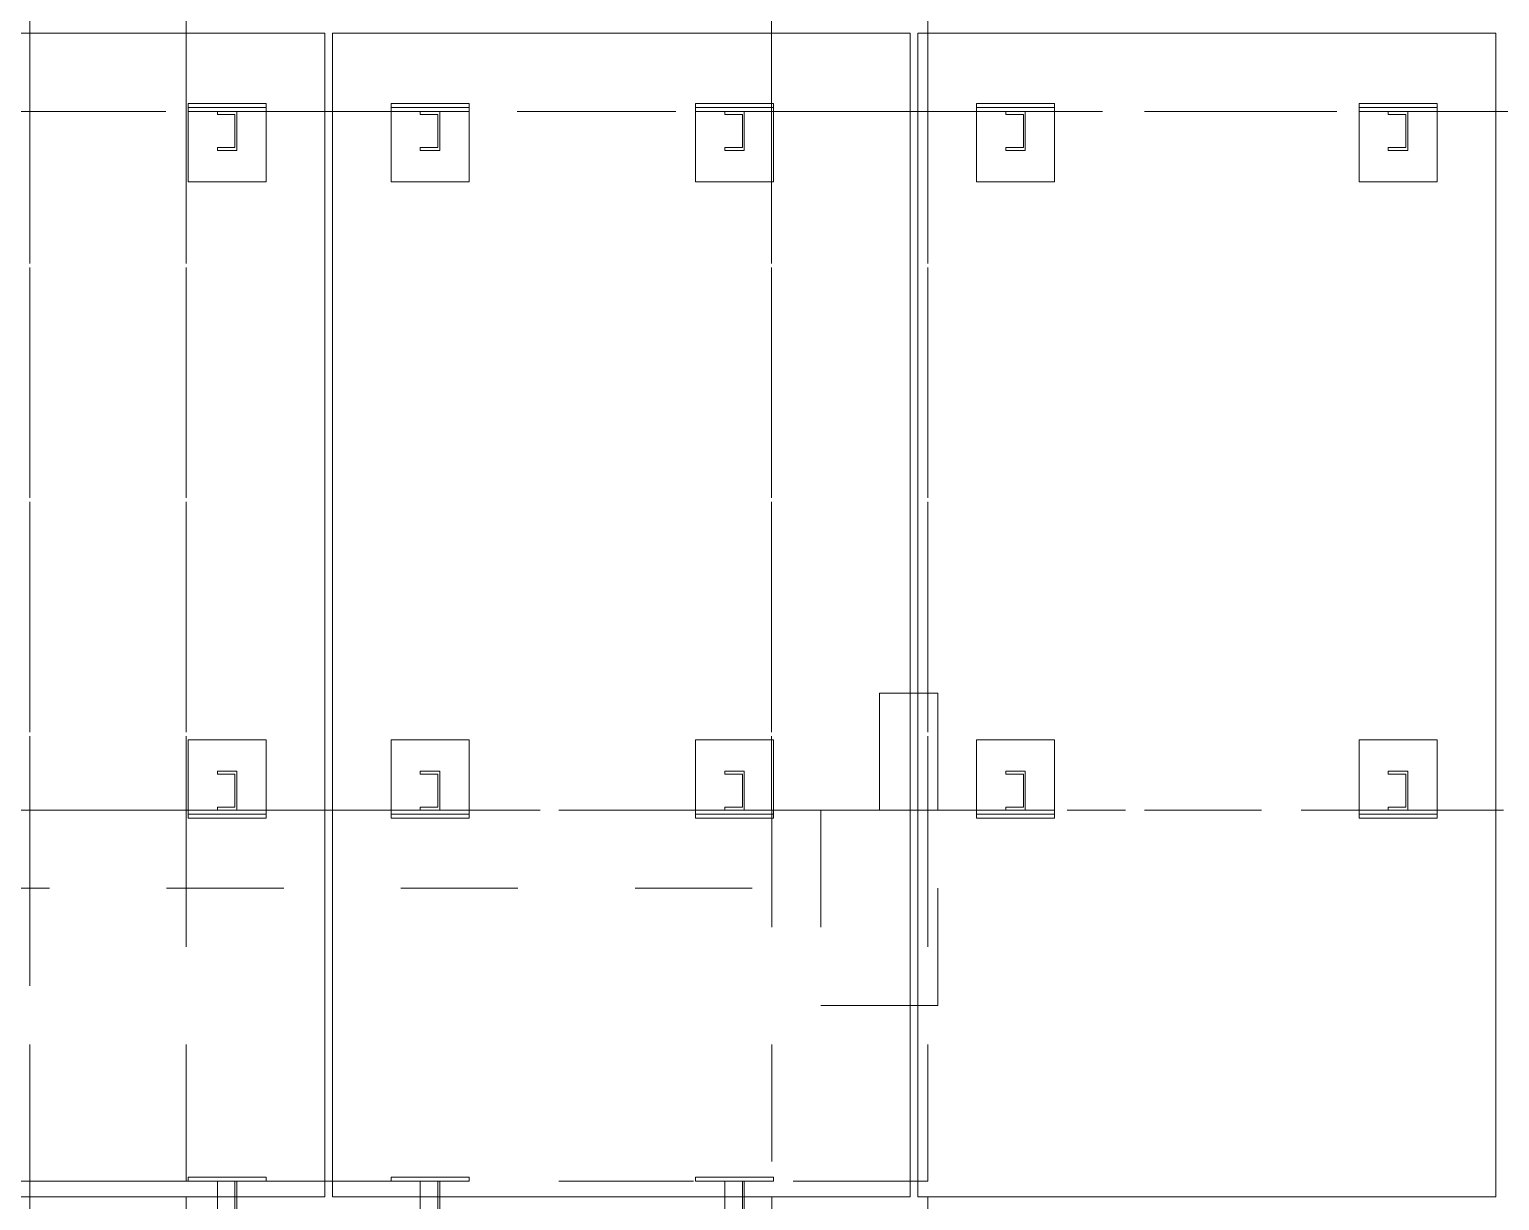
# Model space of a CAD drawing. Header units: millimetres. Extents: x 663313 to 1226001, y 1431724 to 1620898.
# Drawn here: x 663743.152 to 663746.919, y 1524734.878 to 1524737.878 of the extents above; entities that cross this region are included whole.
import ezdxf

# ---------------------------------------------------------------- set-up
doc = ezdxf.new("R2010")
doc.units = ezdxf.units.MM
for name, pattern in [('XKITLINE00', [0]), ('XKITLINE01', [4, 1, -1, 1, -1]), ('XKITLINE02', [4, 2, -2])]:
    doc.linetypes.add(name, pattern=pattern)
doc.layers.add('000 - 0_HIDE_OBJ_FRAMING_DEF_SUB', color=7, linetype='Continuous', plot=False)
doc.layers.add('Part', color=7, linetype='Continuous', lineweight=0)
doc.layers.add('S-GRID', color=7, linetype='Continuous', lineweight=9)

# ---------------------------------------------------------------- blocks, each defined once
blk = doc.blocks.new('*A2527981')
at = {"layer": 'S-GRID', "color": 7, "linetype": 'XKITLINE01', "lineweight": 0}
blk.add_line((170.447252, 18.482036), (412.473057, 18.482036), dxfattribs=at)
blk = doc.blocks.new('*A2528982')
at = {"layer": 'Part', "color": 7, "linetype": 'XKITLINE02', "lineweight": 0}
for p, q in [((397.052182, 30.415369), (267.900591, 30.415369)), ((327.767257, 30.415369), (317.900591, 30.415369)), ((337.767257, 30.415369), (327.900591, 30.415369)), ((347.767257, 30.415369), (337.900591, 30.415369))]:
    blk.add_line(p, q, dxfattribs=at)
at = {"layer": 'Part', "color": 7, "linetype": 'XKITLINE00', "lineweight": 0}
for p, q in [((327.900591, 30.415369), (327.767257, 30.415369)), ((337.900591, 30.415369), (337.767257, 30.415369)), ((347.900591, 30.415369), (347.767257, 30.415369))]:
    blk.add_line(p, q, dxfattribs=at)
blk = doc.blocks.new('*A2529983')
at = {"layer": 'Part', "color": 7, "linetype": 'XKITLINE02', "lineweight": 0}
for p, q in [((217.06746, 18.482036), (336.243297, 18.482036)), ((336.243297, 18.482036), (336.243297, 17.148703)), ((217.06746, 17.148703), (336.243297, 17.148703)), ((336.243297, 17.148703), (336.243245, 17.148703))]:
    blk.add_line(p, q, dxfattribs=at)
blk = doc.blocks.new('*A27391193')
at = {"layer": '000 - 0_HIDE_OBJ_FRAMING_DEF_SUB', "color": 7, "linetype": 'XKITLINE00', "lineweight": 0}
for p, q in [((347.767257, 31.748703), (337.90058, 31.748703)), ((337.900591, 11.882036), (337.900591, 31.748703)), ((347.767257, 31.748703), (347.767257, 11.882036)), ((347.767257, 11.882036), (337.90058, 11.882036))]:
    blk.add_line(p, q, dxfattribs=at)
at = {"layer": '000 - 0_HIDE_OBJ_FRAMING_DEF_SUB', "color": 7, "linetype": 'XKITLINE02', "lineweight": 0}
for p, q in [((337.90058, 11.882036), (337.90058, 31.748703)), ((347.767247, 11.882036), (347.767247, 31.748703))]:
    blk.add_line(p, q, dxfattribs=at)
blk = doc.blocks.new('*A27401194')
at = {"layer": '000 - 0_HIDE_OBJ_FRAMING_DEF_SUB', "color": 7, "linetype": 'XKITLINE00', "lineweight": 0}
for p, q in [((337.767257, 31.748703), (327.90058, 31.748703)), ((327.900591, 11.882036), (327.900591, 31.748703)), ((337.767257, 31.748703), (337.767257, 11.882036)), ((337.767257, 11.882036), (327.90058, 11.882036))]:
    blk.add_line(p, q, dxfattribs=at)
at = {"layer": '000 - 0_HIDE_OBJ_FRAMING_DEF_SUB', "color": 7, "linetype": 'XKITLINE02', "lineweight": 0}
for p, q in [((327.90058, 11.882036), (327.90058, 31.748703)), ((337.767247, 11.882036), (337.767247, 31.748703))]:
    blk.add_line(p, q, dxfattribs=at)
blk = doc.blocks.new('*A27411195')
at = {"layer": '000 - 0_HIDE_OBJ_FRAMING_DEF_SUB', "color": 7, "linetype": 'XKITLINE00', "lineweight": 0}
for p, q in [((327.767257, 31.748703), (317.90058, 31.748703)), ((327.767257, 31.748703), (327.767257, 11.882036)), ((327.767257, 11.882036), (317.90058, 11.882036))]:
    blk.add_line(p, q, dxfattribs=at)
at = {"layer": '000 - 0_HIDE_OBJ_FRAMING_DEF_SUB', "color": 7, "linetype": 'XKITLINE02', "lineweight": 0}
blk.add_line((327.767247, 11.882036), (327.767247, 31.748703), dxfattribs=at)
blk = doc.blocks.new('*A27441198')
at = {"layer": 'Part', "color": 7, "linetype": 'XKITLINE02', "lineweight": 0}
for p, q in [((338.068289, 18.482036), (338.068263, 18.482036)), ((338.068263, 18.482036), (338.068263, 10.148703)), ((347.767257, 18.482036), (338.068263, 18.482036)), ((338.068289, 18.482036), (338.068289, 11.882036))]:
    blk.add_line(p, q, dxfattribs=at)
at = {"layer": 'Part', "color": 7, "linetype": 'XKITLINE00', "lineweight": 0}
for p, q in [((347.900591, 18.482036), (347.767257, 18.482036)), ((338.068289, 11.882036), (338.068289, 11.748703))]:
    blk.add_line(p, q, dxfattribs=at)
blk = doc.blocks.new('*A27501204')
at = {"layer": 'Part', "color": 7, "linetype": 'XKITLINE02', "lineweight": 0}
for p, q in [((325.433914, 18.348703), (325.433914, 19.682036)), ((326.767248, 19.682036), (325.433914, 19.682036)), ((325.433914, 19.682036), (325.433914, 18.348703)), ((326.767247, 19.682036), (326.767247, 18.348703)), ((326.767248, 18.348703), (326.767248, 19.682036)), ((325.433914, 18.348703), (326.767248, 18.348703))]:
    blk.add_line(p, q, dxfattribs=at)
blk = doc.blocks.new('*A27511205')
at = {"layer": 'Part', "color": 7, "linetype": 'XKITLINE02', "lineweight": 0}
for p, q in [((325.433898, 18.415369), (325.433898, 18.482036)), ((325.433898, 18.482036), (325.433912, 18.482036)), ((325.433898, 18.482036), (326.767245, 18.482036)), ((325.433912, 18.415369), (325.433898, 18.415369)), ((325.433898, 18.415369), (326.767245, 18.415369)), ((325.433912, 18.415369), (325.433912, 18.482036)), ((326.767232, 18.415369), (326.767232, 18.482036)), ((326.767245, 18.482036), (326.767245, 18.415369))]:
    blk.add_line(p, q, dxfattribs=at)
blk = doc.blocks.new('*A27521206')
at = {"layer": 'Part', "color": 7, "linetype": 'XKITLINE02', "lineweight": 0}
for p, q in [((325.433898, 12.148703), (325.433898, 12.215369)), ((325.433898, 12.215369), (325.433912, 12.215369)), ((325.433898, 12.215369), (326.767245, 12.215369)), ((325.433912, 12.148703), (325.433898, 12.148703)), ((325.433898, 12.148703), (326.767245, 12.148703)), ((325.433912, 12.148703), (325.433912, 12.215369)), ((326.767232, 12.148703), (326.767232, 12.215369)), ((326.767245, 12.215369), (326.767245, 12.148703))]:
    blk.add_line(p, q, dxfattribs=at)
blk = doc.blocks.new('*A27531207')
at = {"layer": 'Part', "color": 7, "linetype": 'XKITLINE02', "lineweight": 0}
for p, q in [((326.267247, 12.148703), (325.933907, 12.148703)), ((325.933907, 12.148703), (325.933907, 10.815369)), ((325.933907, 10.815369), (325.933907, 12.148703)), ((325.933914, 12.148703), (325.933914, 11.882036)), ((326.233907, 10.815369), (326.233907, 12.148703)), ((326.233913, 10.815369), (326.233913, 12.148703)), ((326.26724, 10.815369), (326.26724, 12.148703)), ((326.267247, 12.148703), (326.267247, 11.882036)), ((325.933914, 11.748703), (325.933913, 10.815369)), ((326.267247, 11.748703), (326.267247, 10.815369)), ((325.933907, 10.815369), (326.267247, 10.815369))]:
    blk.add_line(p, q, dxfattribs=at)
at = {"layer": 'Part', "color": 7, "linetype": 'XKITLINE00', "lineweight": 0}
for p, q in [((325.933914, 11.882036), (325.933914, 11.748703)), ((326.267247, 11.882036), (326.267247, 11.748703))]:
    blk.add_line(p, q, dxfattribs=at)
blk = doc.blocks.new('*A27661220')
at = {"layer": 'Part', "color": 7, "linetype": 'XKITLINE02', "lineweight": 0}
for p, q in [((325.433898, 30.415369), (325.433898, 30.482036)), ((325.433898, 30.482036), (325.433912, 30.482036)), ((325.433898, 30.482036), (326.767245, 30.482036)), ((325.433912, 30.415369), (325.433898, 30.415369)), ((325.433898, 30.415369), (326.767245, 30.415369)), ((325.433912, 30.415369), (325.433912, 30.482036)), ((326.767232, 30.415369), (326.767232, 30.482036)), ((326.767245, 30.482036), (326.767245, 30.415369))]:
    blk.add_line(p, q, dxfattribs=at)
blk = doc.blocks.new('*A27671221')
at = {"layer": 'Part', "color": 7, "linetype": 'XKITLINE02', "lineweight": 0}
for p, q in [((326.267247, 30.415369), (325.9339, 30.415369)), ((325.9339, 30.365369), (325.9339, 30.415369)), ((325.933914, 30.365369), (325.933914, 30.415369)), ((326.267233, 29.748703), (326.267233, 30.415369)), ((326.267247, 29.748703), (326.267247, 30.415369)), ((325.9339, 30.365369), (326.233914, 30.365369)), ((326.2339, 29.798703), (326.2339, 30.365369)), ((326.233914, 30.365369), (326.233914, 29.798703)), ((326.233914, 29.798703), (325.9339, 29.798703)), ((325.9339, 29.748703), (325.9339, 29.798703)), ((325.9339, 29.748703), (326.267247, 29.748703)), ((325.933914, 29.748703), (325.933914, 29.798703))]:
    blk.add_line(p, q, dxfattribs=at)
blk = doc.blocks.new('*A27681222')
at = {"layer": 'Part', "color": 7, "linetype": 'XKITLINE02', "lineweight": 0}
for p, q in [((325.433914, 29.215369), (325.433914, 30.548703)), ((325.433914, 30.548703), (326.767248, 30.548703)), ((325.433914, 29.215369), (325.433914, 30.548703)), ((326.767247, 29.215369), (326.767247, 30.548703)), ((326.767248, 30.548703), (326.767248, 29.215369)), ((326.767248, 29.215369), (325.433914, 29.215369))]:
    blk.add_line(p, q, dxfattribs=at)
blk = doc.blocks.new('*A27721226')
at = {"layer": 'Part', "color": 7, "linetype": 'XKITLINE02', "lineweight": 0}
for p, q in [((322.733934, 61.815369), (322.733934, 18.482036)), ((325.400601, 61.815369), (325.400601, 18.482036)), ((322.733951, 31.748703), (322.733951, 18.482036)), ((325.400618, 31.748703), (325.400618, 18.482036)), ((325.400618, 18.482036), (322.733934, 18.482036)), ((325.400601, 18.482036), (325.400618, 18.482036))]:
    blk.add_line(p, q, dxfattribs=at)
at = {"layer": 'Part', "color": 7, "linetype": 'XKITLINE00', "lineweight": 0}
for p, q in [((322.733951, 31.882036), (322.733951, 31.748703)), ((325.400618, 31.882036), (325.400618, 31.748703))]:
    blk.add_line(p, q, dxfattribs=at)
blk = doc.blocks.new('*A27731227')
at = {"layer": 'Part', "color": 7, "linetype": 'XKITLINE02', "lineweight": 0}
for p, q in [((335.400601, 61.815369), (335.400601, 18.482036)), ((338.067268, 61.815369), (338.067268, 18.482036)), ((335.400618, 31.748703), (335.400618, 18.482036)), ((338.067285, 31.748703), (338.067285, 18.482036)), ((335.400601, 18.482036), (337.767257, 18.482036)), ((338.067285, 18.482036), (337.900591, 18.482036)), ((338.067268, 18.482036), (338.067285, 18.482036))]:
    blk.add_line(p, q, dxfattribs=at)
at = {"layer": 'Part', "color": 7, "linetype": 'XKITLINE00', "lineweight": 0}
for p, q in [((335.400618, 31.882036), (335.400618, 31.748703)), ((338.067285, 31.882036), (338.067285, 31.748703)), ((337.900591, 18.482036), (337.767257, 18.482036))]:
    blk.add_line(p, q, dxfattribs=at)
blk = doc.blocks.new('*A28121266')
at = {"layer": 'Part', "color": 7, "linetype": 'XKITLINE02', "lineweight": 0}
for p, q in [((325.400575, 18.482036), (322.733903, 18.482036)), ((322.733909, 18.482036), (322.733909, 12.148703)), ((325.400575, 12.148703), (325.400575, 18.482036)), ((322.733903, 12.148703), (325.400575, 12.148703))]:
    blk.add_line(p, q, dxfattribs=at)
blk = doc.blocks.new('*A28141268')
at = {"layer": 'Part', "color": 7, "linetype": 'XKITLINE02', "lineweight": 0}
for p, q in [((338.240601, 18.482036), (336.240595, 18.482036)), ((336.240601, 18.482036), (336.240601, 15.148703)), ((338.240601, 15.148703), (338.240601, 18.482036)), ((336.240595, 15.148703), (338.240601, 15.148703))]:
    blk.add_line(p, q, dxfattribs=at)
blk = doc.blocks.new('*A28151269')
at = {"layer": 'Part', "color": 7, "linetype": 'XKITLINE02', "lineweight": 0}
for p, q in [((327.767257, 18.482036), (317.900591, 18.482036)), ((337.767257, 18.482036), (327.900591, 18.482036)), ((338.068285, 18.482036), (335.400618, 18.482036)), ((338.068268, 12.148703), (338.068268, 18.482036)), ((338.068285, 12.148703), (338.068285, 18.482036)), ((338.068285, 12.148703), (307.900591, 12.148703)), ((327.767257, 12.148703), (317.900591, 12.148703)), ((337.767257, 12.148703), (327.900591, 12.148703))]:
    blk.add_line(p, q, dxfattribs=at)
at = {"layer": 'Part', "color": 7, "linetype": 'XKITLINE00', "lineweight": 0}
for p, q in [((327.900591, 18.482036), (327.767257, 18.482036)), ((337.900591, 18.482036), (337.767257, 18.482036)), ((327.900591, 12.148703), (327.767257, 12.148703)), ((337.900591, 12.148703), (337.767257, 12.148703))]:
    blk.add_line(p, q, dxfattribs=at)
blk = doc.blocks.new('*A28161270')
at = {"layer": 'Part', "color": 7, "linetype": 'XKITLINE02', "lineweight": 0}
for p, q in [((338.240534, 20.482036), (337.240528, 20.482036)), ((337.240534, 18.482036), (337.240534, 20.482036)), ((338.240534, 18.482036), (338.240534, 20.482036)), ((337.240528, 18.482036), (338.240534, 18.482036))]:
    blk.add_line(p, q, dxfattribs=at)
blk = doc.blocks.new('*A28171271')
at = {"layer": 'Part', "color": 7, "linetype": 'XKITLINE02', "lineweight": 0}
for p, q in [((335.401601, 18.482036), (335.401601, -0.517964)), ((337.767257, 18.482036), (335.401601, 18.482036)), ((335.401618, 18.482036), (335.401618, 11.882036)), ((338.068285, 18.482036), (337.900591, 18.482036)), ((338.068268, 18.482036), (338.068268, -0.517964)), ((338.068268, 18.482036), (338.068285, 18.482036)), ((338.068285, 18.482036), (338.068285, 11.882036)), ((335.401618, 11.748703), (335.401618, -0.517964)), ((338.068285, 11.748703), (338.068285, -0.517964)), ((335.401601, -0.517964), (337.767257, -0.517964)), ((338.068285, -0.517964), (337.900591, -0.517964)), ((338.068268, -0.517964), (338.068285, -0.517964))]:
    blk.add_line(p, q, dxfattribs=at)
at = {"layer": 'Part', "color": 7, "linetype": 'XKITLINE00', "lineweight": 0}
for p, q in [((337.900591, 18.482036), (337.767257, 18.482036)), ((335.401618, 11.882036), (335.401618, 11.748703)), ((338.068285, 11.882036), (338.068285, 11.748703)), ((337.900591, -0.517964), (337.767257, -0.517964))]:
    blk.add_line(p, q, dxfattribs=at)
blk = doc.blocks.new('*A28191273')
at = {"layer": 'Part', "color": 7, "linetype": 'XKITLINE02', "lineweight": 0}
for p, q in [((322.733905, -0.517964), (322.733905, 18.482036)), ((322.733905, 18.482036), (322.733922, 18.482036)), ((322.733905, 18.482036), (325.400589, 18.482036)), ((322.733922, 18.482036), (322.733922, 11.882036)), ((325.400572, 18.482036), (325.400572, -0.517964)), ((325.400589, 18.482036), (325.400589, 11.882036)), ((322.733922, 11.748703), (322.733922, -0.517964)), ((325.400589, 11.748703), (325.400589, -0.517964)), ((322.733922, -0.517964), (322.733905, -0.517964)), ((322.733905, -0.517964), (325.400589, -0.517964))]:
    blk.add_line(p, q, dxfattribs=at)
at = {"layer": 'Part', "color": 7, "linetype": 'XKITLINE00', "lineweight": 0}
for p, q in [((322.733922, 11.882036), (322.733922, 11.748703)), ((325.400589, 11.882036), (325.400589, 11.748703))]:
    blk.add_line(p, q, dxfattribs=at)
blk = doc.blocks.new('*A28201274')
at = {"layer": 'Part', "color": 7, "linetype": 'XKITLINE02', "lineweight": 0}
for p, q in [((339.400567, 19.098703), (339.400567, 19.148703)), ((339.400567, 19.148703), (339.733914, 19.148703)), ((339.70058, 19.098703), (339.400567, 19.098703)), ((339.40058, 19.098703), (339.40058, 19.148703)), ((339.700567, 18.532036), (339.700567, 19.098703)), ((339.70058, 18.532036), (339.70058, 19.098703)), ((339.7339, 18.482036), (339.7339, 19.148703)), ((339.733914, 18.482036), (339.733914, 19.148703)), ((339.400567, 18.482036), (339.400567, 18.532036)), ((339.400567, 18.532036), (339.70058, 18.532036)), ((339.733914, 18.482036), (339.400567, 18.482036)), ((339.40058, 18.482036), (339.40058, 18.532036))]:
    blk.add_line(p, q, dxfattribs=at)
blk = doc.blocks.new('*A28211275')
at = {"layer": 'Part', "color": 7, "linetype": 'XKITLINE02', "lineweight": 0}
for p, q in [((340.233914, 19.682036), (338.90058, 19.682036)), ((338.90058, 19.682036), (338.90058, 18.348703)), ((338.900581, 18.348703), (338.900581, 19.682036)), ((340.233914, 18.348703), (340.233914, 19.682036)), ((340.233914, 19.682036), (340.233914, 18.348703)), ((338.90058, 18.348703), (340.233914, 18.348703))]:
    blk.add_line(p, q, dxfattribs=at)
blk = doc.blocks.new('*A28221276')
at = {"layer": 'Part', "color": 7, "linetype": 'XKITLINE02', "lineweight": 0}
for p, q in [((338.900565, 18.415369), (338.900565, 18.482036)), ((338.900565, 18.482036), (338.900579, 18.482036)), ((338.900565, 18.482036), (340.233912, 18.482036)), ((338.900579, 18.415369), (338.900565, 18.415369)), ((338.900565, 18.415369), (340.233912, 18.415369)), ((338.900579, 18.415369), (338.900579, 18.482036)), ((340.233898, 18.415369), (340.233898, 18.482036)), ((340.233912, 18.482036), (340.233912, 18.415369))]:
    blk.add_line(p, q, dxfattribs=at)
blk = doc.blocks.new('*A28231277')
at = {"layer": 'Part', "color": 7, "linetype": 'XKITLINE02', "lineweight": 0}
for p, q in [((329.400567, 19.098703), (329.400567, 19.148703)), ((329.400567, 19.148703), (329.733914, 19.148703)), ((329.70058, 19.098703), (329.400567, 19.098703)), ((329.40058, 19.098703), (329.40058, 19.148703)), ((329.700567, 18.532036), (329.700567, 19.098703)), ((329.70058, 18.532036), (329.70058, 19.098703)), ((329.7339, 18.482036), (329.7339, 19.148703)), ((329.733914, 18.482036), (329.733914, 19.148703)), ((329.400567, 18.482036), (329.400567, 18.532036)), ((329.400567, 18.532036), (329.70058, 18.532036)), ((329.733914, 18.482036), (329.400567, 18.482036)), ((329.40058, 18.482036), (329.40058, 18.532036))]:
    blk.add_line(p, q, dxfattribs=at)
blk = doc.blocks.new('*A28241278')
at = {"layer": 'Part', "color": 7, "linetype": 'XKITLINE02', "lineweight": 0}
for p, q in [((334.600567, 19.098703), (334.600567, 19.148703)), ((334.600567, 19.148703), (334.933914, 19.148703)), ((334.90058, 19.098703), (334.600567, 19.098703)), ((334.60058, 19.098703), (334.60058, 19.148703)), ((334.900567, 18.532036), (334.900567, 19.098703)), ((334.90058, 18.532036), (334.90058, 19.098703)), ((334.9339, 18.482036), (334.9339, 19.148703)), ((334.933914, 18.482036), (334.933914, 19.148703)), ((334.600567, 18.482036), (334.600567, 18.532036)), ((334.600567, 18.532036), (334.90058, 18.532036)), ((334.933914, 18.482036), (334.600567, 18.482036)), ((334.60058, 18.482036), (334.60058, 18.532036))]:
    blk.add_line(p, q, dxfattribs=at)
blk = doc.blocks.new('*A28251279')
at = {"layer": 'Part', "color": 7, "linetype": 'XKITLINE02', "lineweight": 0}
for p, q in [((330.233914, 19.682036), (328.90058, 19.682036)), ((328.90058, 19.682036), (328.90058, 18.348703)), ((328.900581, 18.348703), (328.900581, 19.682036)), ((330.233914, 18.348703), (330.233914, 19.682036)), ((330.233914, 19.682036), (330.233914, 18.348703)), ((328.90058, 18.348703), (330.233914, 18.348703))]:
    blk.add_line(p, q, dxfattribs=at)
blk = doc.blocks.new('*A28261280')
at = {"layer": 'Part', "color": 7, "linetype": 'XKITLINE02', "lineweight": 0}
for p, q in [((328.900565, 18.415369), (328.900565, 18.482036)), ((328.900565, 18.482036), (328.900579, 18.482036)), ((328.900565, 18.482036), (330.233912, 18.482036)), ((328.900579, 18.415369), (328.900565, 18.415369)), ((328.900565, 18.415369), (330.233912, 18.415369)), ((328.900579, 18.415369), (328.900579, 18.482036)), ((330.233898, 18.415369), (330.233898, 18.482036)), ((330.233912, 18.482036), (330.233912, 18.415369))]:
    blk.add_line(p, q, dxfattribs=at)
blk = doc.blocks.new('*A28271281')
at = {"layer": 'Part', "color": 7, "linetype": 'XKITLINE02', "lineweight": 0}
for p, q in [((335.433914, 19.682036), (334.10058, 19.682036)), ((334.10058, 19.682036), (334.10058, 18.348703)), ((334.100581, 18.348703), (334.100581, 19.682036)), ((335.433914, 18.348703), (335.433914, 19.682036)), ((335.433914, 19.682036), (335.433914, 18.348703)), ((334.10058, 18.348703), (335.433914, 18.348703))]:
    blk.add_line(p, q, dxfattribs=at)
blk = doc.blocks.new('*A28281282')
at = {"layer": 'Part', "color": 7, "linetype": 'XKITLINE02', "lineweight": 0}
for p, q in [((334.100565, 18.415369), (334.100565, 18.482036)), ((334.100565, 18.482036), (334.100579, 18.482036)), ((334.100565, 18.482036), (335.433912, 18.482036)), ((334.100579, 18.415369), (334.100565, 18.415369)), ((334.100565, 18.415369), (335.433912, 18.415369)), ((334.100579, 18.415369), (334.100579, 18.482036)), ((335.433898, 18.415369), (335.433898, 18.482036)), ((335.433912, 18.482036), (335.433912, 18.415369))]:
    blk.add_line(p, q, dxfattribs=at)
blk = doc.blocks.new('*A28291283')
at = {"layer": 'Part', "color": 7, "linetype": 'XKITLINE02', "lineweight": 0}
for p, q in [((328.900565, 12.148703), (328.900565, 12.215369)), ((328.900565, 12.215369), (328.900579, 12.215369)), ((328.900565, 12.215369), (330.233912, 12.215369)), ((328.900579, 12.148703), (328.900565, 12.148703)), ((328.900565, 12.148703), (330.233912, 12.148703)), ((328.900579, 12.148703), (328.900579, 12.215369)), ((330.233898, 12.148703), (330.233898, 12.215369)), ((330.233912, 12.215369), (330.233912, 12.148703))]:
    blk.add_line(p, q, dxfattribs=at)
blk = doc.blocks.new('*A28301284')
at = {"layer": 'Part', "color": 7, "linetype": 'XKITLINE02', "lineweight": 0}
for p, q in [((329.733914, 12.148703), (329.400574, 12.148703)), ((329.400574, 12.148703), (329.400574, 10.815369)), ((329.400574, 10.815369), (329.400574, 12.148703)), ((329.40058, 12.148703), (329.40058, 11.882036)), ((329.700574, 10.815369), (329.700574, 12.148703)), ((329.70058, 10.815369), (329.70058, 12.148703)), ((329.733907, 10.815369), (329.733907, 12.148703)), ((329.733914, 12.148703), (329.733914, 11.882036)), ((329.40058, 11.748703), (329.40058, 10.815369)), ((329.733914, 11.748703), (329.733914, 10.815369)), ((329.400574, 10.815369), (329.733914, 10.815369))]:
    blk.add_line(p, q, dxfattribs=at)
at = {"layer": 'Part', "color": 7, "linetype": 'XKITLINE00', "lineweight": 0}
for p, q in [((329.40058, 11.882036), (329.40058, 11.748703)), ((329.733914, 11.882036), (329.733914, 11.748703))]:
    blk.add_line(p, q, dxfattribs=at)
blk = doc.blocks.new('*A28311285')
at = {"layer": 'Part', "color": 7, "linetype": 'XKITLINE02', "lineweight": 0}
for p, q in [((334.100565, 12.148703), (334.100565, 12.215369)), ((334.100565, 12.215369), (334.100579, 12.215369)), ((334.100565, 12.215369), (335.433912, 12.215369)), ((334.100579, 12.148703), (334.100565, 12.148703)), ((334.100565, 12.148703), (335.433912, 12.148703)), ((334.100579, 12.148703), (334.100579, 12.215369)), ((335.433898, 12.148703), (335.433898, 12.215369)), ((335.433912, 12.215369), (335.433912, 12.148703))]:
    blk.add_line(p, q, dxfattribs=at)
blk = doc.blocks.new('*A28321286')
at = {"layer": 'Part', "color": 7, "linetype": 'XKITLINE02', "lineweight": 0}
for p, q in [((334.933914, 12.148703), (334.600574, 12.148703)), ((334.600574, 12.148703), (334.600574, 10.815369)), ((334.600574, 10.815369), (334.600574, 12.148703)), ((334.60058, 12.148703), (334.60058, 11.882036)), ((334.900574, 10.815369), (334.900574, 12.148703)), ((334.90058, 10.815369), (334.90058, 12.148703)), ((334.933907, 10.815369), (334.933907, 12.148703)), ((334.933914, 12.148703), (334.933914, 11.882036)), ((334.60058, 11.748703), (334.60058, 10.815369)), ((334.933914, 11.748703), (334.933914, 10.815369)), ((334.600574, 10.815369), (334.933914, 10.815369))]:
    blk.add_line(p, q, dxfattribs=at)
at = {"layer": 'Part', "color": 7, "linetype": 'XKITLINE00', "lineweight": 0}
for p, q in [((334.60058, 11.882036), (334.60058, 11.748703)), ((334.933914, 11.882036), (334.933914, 11.748703))]:
    blk.add_line(p, q, dxfattribs=at)
blk = doc.blocks.new('*A28331287')
at = {"layer": 'Part', "color": 7, "linetype": 'XKITLINE02', "lineweight": 0}
for p, q in [((338.90058, 29.215369), (338.90058, 30.548703)), ((338.90058, 30.548703), (340.233914, 30.548703)), ((338.900581, 29.215369), (338.900581, 30.548703)), ((340.233914, 29.215369), (340.233914, 30.548703)), ((340.233914, 30.548703), (340.233914, 29.215369)), ((340.233914, 29.215369), (338.90058, 29.215369))]:
    blk.add_line(p, q, dxfattribs=at)
blk = doc.blocks.new('*A28341288')
at = {"layer": 'Part', "color": 7, "linetype": 'XKITLINE02', "lineweight": 0}
for p, q in [((339.733914, 30.415369), (339.400567, 30.415369)), ((339.400567, 30.365369), (339.400567, 30.415369)), ((339.40058, 30.365369), (339.40058, 30.415369)), ((339.7339, 29.748703), (339.7339, 30.415369)), ((339.733914, 29.748703), (339.733914, 30.415369)), ((339.400567, 30.365369), (339.70058, 30.365369)), ((339.700567, 29.798703), (339.700567, 30.365369)), ((339.70058, 30.365369), (339.70058, 29.798703)), ((339.70058, 29.798703), (339.400567, 29.798703)), ((339.400567, 29.748703), (339.400567, 29.798703)), ((339.400567, 29.748703), (339.733914, 29.748703)), ((339.40058, 29.748703), (339.40058, 29.798703))]:
    blk.add_line(p, q, dxfattribs=at)
blk = doc.blocks.new('*A28351289')
at = {"layer": 'Part', "color": 7, "linetype": 'XKITLINE02', "lineweight": 0}
for p, q in [((338.900565, 30.415369), (338.900565, 30.482036)), ((338.900565, 30.482036), (338.900579, 30.482036)), ((338.900565, 30.482036), (340.233912, 30.482036)), ((338.900579, 30.415369), (338.900565, 30.415369)), ((338.900565, 30.415369), (340.233912, 30.415369)), ((338.900579, 30.415369), (338.900579, 30.482036)), ((340.233898, 30.415369), (340.233898, 30.482036)), ((340.233912, 30.482036), (340.233912, 30.415369))]:
    blk.add_line(p, q, dxfattribs=at)
blk = doc.blocks.new('*A28361290')
at = {"layer": 'Part', "color": 7, "linetype": 'XKITLINE02', "lineweight": 0}
for p, q in [((334.100565, 30.415369), (334.100565, 30.482036)), ((334.100565, 30.482036), (334.100579, 30.482036)), ((334.100565, 30.482036), (335.433912, 30.482036)), ((334.100579, 30.415369), (334.100565, 30.415369)), ((334.100565, 30.415369), (335.433912, 30.415369)), ((334.100579, 30.415369), (334.100579, 30.482036)), ((335.433898, 30.415369), (335.433898, 30.482036)), ((335.433912, 30.482036), (335.433912, 30.415369))]:
    blk.add_line(p, q, dxfattribs=at)
blk = doc.blocks.new('*A28371291')
at = {"layer": 'Part', "color": 7, "linetype": 'XKITLINE02', "lineweight": 0}
for p, q in [((334.933914, 30.415369), (334.600567, 30.415369)), ((334.600567, 30.365369), (334.600567, 30.415369)), ((334.60058, 30.365369), (334.60058, 30.415369)), ((334.9339, 29.748703), (334.9339, 30.415369)), ((334.933914, 29.748703), (334.933914, 30.415369)), ((334.600567, 30.365369), (334.90058, 30.365369)), ((334.900567, 29.798703), (334.900567, 30.365369)), ((334.90058, 30.365369), (334.90058, 29.798703)), ((334.90058, 29.798703), (334.600567, 29.798703)), ((334.600567, 29.748703), (334.600567, 29.798703)), ((334.600567, 29.748703), (334.933914, 29.748703)), ((334.60058, 29.748703), (334.60058, 29.798703))]:
    blk.add_line(p, q, dxfattribs=at)
blk = doc.blocks.new('*A28381292')
at = {"layer": 'Part', "color": 7, "linetype": 'XKITLINE02', "lineweight": 0}
for p, q in [((334.10058, 29.215369), (334.10058, 30.548703)), ((334.10058, 30.548703), (335.433914, 30.548703)), ((334.100581, 29.215369), (334.100581, 30.548703)), ((335.433914, 29.215369), (335.433914, 30.548703)), ((335.433914, 30.548703), (335.433914, 29.215369)), ((335.433914, 29.215369), (334.10058, 29.215369))]:
    blk.add_line(p, q, dxfattribs=at)
blk = doc.blocks.new('*A28391293')
at = {"layer": 'Part', "color": 7, "linetype": 'XKITLINE02', "lineweight": 0}
for p, q in [((328.90058, 29.215369), (328.90058, 30.548703)), ((328.90058, 30.548703), (330.233914, 30.548703)), ((328.900581, 29.215369), (328.900581, 30.548703)), ((330.233914, 29.215369), (330.233914, 30.548703)), ((330.233914, 30.548703), (330.233914, 29.215369)), ((330.233914, 29.215369), (328.90058, 29.215369))]:
    blk.add_line(p, q, dxfattribs=at)
blk = doc.blocks.new('*A28401294')
at = {"layer": 'Part', "color": 7, "linetype": 'XKITLINE02', "lineweight": 0}
for p, q in [((329.733914, 30.415369), (329.400567, 30.415369)), ((329.400567, 30.365369), (329.400567, 30.415369)), ((329.40058, 30.365369), (329.40058, 30.415369)), ((329.7339, 29.748703), (329.7339, 30.415369)), ((329.733914, 29.748703), (329.733914, 30.415369)), ((329.400567, 30.365369), (329.70058, 30.365369)), ((329.700567, 29.798703), (329.700567, 30.365369)), ((329.70058, 30.365369), (329.70058, 29.798703)), ((329.70058, 29.798703), (329.400567, 29.798703)), ((329.400567, 29.748703), (329.400567, 29.798703)), ((329.400567, 29.748703), (329.733914, 29.748703)), ((329.40058, 29.748703), (329.40058, 29.798703))]:
    blk.add_line(p, q, dxfattribs=at)
blk = doc.blocks.new('*A28411295')
at = {"layer": 'Part', "color": 7, "linetype": 'XKITLINE02', "lineweight": 0}
for p, q in [((328.900565, 30.415369), (328.900565, 30.482036)), ((328.900565, 30.482036), (328.900579, 30.482036)), ((328.900565, 30.482036), (330.233912, 30.482036)), ((328.900579, 30.415369), (328.900565, 30.415369)), ((328.900565, 30.415369), (330.233912, 30.415369)), ((328.900579, 30.415369), (328.900579, 30.482036)), ((330.233898, 30.415369), (330.233898, 30.482036)), ((330.233912, 30.482036), (330.233912, 30.415369))]:
    blk.add_line(p, q, dxfattribs=at)
blk = doc.blocks.new('*A28451299')
at = {"layer": 'Part', "color": 7, "linetype": 'XKITLINE02', "lineweight": 0}
for p, q in [((325.9339, 19.098703), (325.9339, 19.148703)), ((325.9339, 19.148703), (326.267247, 19.148703)), ((326.233914, 19.098703), (325.9339, 19.098703)), ((325.933914, 19.098703), (325.933914, 19.148703)), ((326.2339, 18.532036), (326.2339, 19.098703)), ((326.233914, 18.532036), (326.233914, 19.098703)), ((326.267233, 18.482036), (326.267233, 19.148703)), ((326.267247, 18.482036), (326.267247, 19.148703)), ((325.9339, 18.482036), (325.9339, 18.532036)), ((325.9339, 18.532036), (326.233914, 18.532036)), ((326.267247, 18.482036), (325.9339, 18.482036)), ((325.933914, 18.482036), (325.933914, 18.532036))]:
    blk.add_line(p, q, dxfattribs=at)
blk = doc.blocks.new('*A29941448')
at = {"layer": 'Part', "color": 7, "linetype": 'XKITLINE02', "lineweight": 0}
for p, q in [((345.9339, 19.098703), (345.9339, 19.148703)), ((345.9339, 19.148703), (346.267247, 19.148703)), ((346.233914, 19.098703), (345.9339, 19.098703)), ((345.933914, 19.098703), (345.933914, 19.148703)), ((346.2339, 18.532036), (346.2339, 19.098703)), ((346.233914, 18.532036), (346.233914, 19.098703)), ((346.267233, 18.482036), (346.267233, 19.148703)), ((346.267247, 18.482036), (346.267247, 19.148703)), ((345.9339, 18.482036), (345.9339, 18.532036)), ((345.9339, 18.532036), (346.233914, 18.532036)), ((346.267247, 18.482036), (345.9339, 18.482036)), ((345.933914, 18.482036), (345.933914, 18.532036))]:
    blk.add_line(p, q, dxfattribs=at)
blk = doc.blocks.new('*A29961450')
at = {"layer": 'Part', "color": 7, "linetype": 'XKITLINE02', "lineweight": 0}
for p, q in [((345.433914, 18.348703), (345.433914, 19.682036)), ((346.767248, 19.682036), (345.433914, 19.682036)), ((345.433914, 19.682036), (345.433914, 18.348703)), ((346.767247, 19.682036), (346.767247, 18.348703)), ((346.767248, 18.348703), (346.767248, 19.682036)), ((345.433914, 18.348703), (346.767248, 18.348703))]:
    blk.add_line(p, q, dxfattribs=at)
blk = doc.blocks.new('*A29971451')
at = {"layer": 'Part', "color": 7, "linetype": 'XKITLINE02', "lineweight": 0}
for p, q in [((345.433898, 18.415369), (345.433898, 18.482036)), ((345.433898, 18.482036), (345.433912, 18.482036)), ((345.433898, 18.482036), (346.767245, 18.482036)), ((345.433912, 18.415369), (345.433898, 18.415369)), ((345.433898, 18.415369), (346.767245, 18.415369)), ((345.433912, 18.415369), (345.433912, 18.482036)), ((346.767232, 18.415369), (346.767232, 18.482036)), ((346.767245, 18.482036), (346.767245, 18.415369))]:
    blk.add_line(p, q, dxfattribs=at)
blk = doc.blocks.new('*A30031457')
at = {"layer": 'Part', "color": 7, "linetype": 'XKITLINE02', "lineweight": 0}
for p, q in [((345.433914, 29.215369), (345.433914, 30.548703)), ((345.433914, 30.548703), (346.767248, 30.548703)), ((345.433914, 29.215369), (345.433914, 30.548703)), ((346.767247, 29.215369), (346.767247, 30.548703)), ((346.767248, 30.548703), (346.767248, 29.215369)), ((346.767248, 29.215369), (345.433914, 29.215369))]:
    blk.add_line(p, q, dxfattribs=at)
blk = doc.blocks.new('*A30041458')
at = {"layer": 'Part', "color": 7, "linetype": 'XKITLINE02', "lineweight": 0}
for p, q in [((346.267247, 30.415369), (345.9339, 30.415369)), ((345.9339, 30.365369), (345.9339, 30.415369)), ((345.933914, 30.365369), (345.933914, 30.415369)), ((346.267233, 29.748703), (346.267233, 30.415369)), ((346.267247, 29.748703), (346.267247, 30.415369)), ((345.9339, 30.365369), (346.233914, 30.365369)), ((346.2339, 29.798703), (346.2339, 30.365369)), ((346.233914, 30.365369), (346.233914, 29.798703)), ((346.233914, 29.798703), (345.9339, 29.798703)), ((345.9339, 29.748703), (345.9339, 29.798703)), ((345.9339, 29.748703), (346.267247, 29.748703)), ((345.933914, 29.748703), (345.933914, 29.798703))]:
    blk.add_line(p, q, dxfattribs=at)
blk = doc.blocks.new('*A30051459')
at = {"layer": 'Part', "color": 7, "linetype": 'XKITLINE02', "lineweight": 0}
for p, q in [((345.433898, 30.415369), (345.433898, 30.482036)), ((345.433898, 30.482036), (345.433912, 30.482036)), ((345.433898, 30.482036), (346.767245, 30.482036)), ((345.433912, 30.415369), (345.433898, 30.415369)), ((345.433898, 30.415369), (346.767245, 30.415369)), ((345.433912, 30.415369), (345.433912, 30.482036)), ((346.767232, 30.415369), (346.767232, 30.482036)), ((346.767245, 30.482036), (346.767245, 30.415369))]:
    blk.add_line(p, q, dxfattribs=at)

msp = doc.modelspace()

# ---------------------------------------------------------------- block references
at = {"color": 7, "lineweight": 0, "xscale": 0.15, "yscale": 0.15, "zscale": 0.15}
for name in ['*A27411195', '*A27401194', '*A27391193', '*A27721226', '*A27731227', '*A2528982', '*A27681222', '*A27661220', '*A27671221', '*A28391293', '*A28411295', '*A28401294', '*A28381292', '*A28361290', '*A28371291', '*A28331287', '*A28351289', '*A28341288', '*A30031457', '*A30051459', '*A30041458', '*A28161270', '*A2527981', '*A27501204', '*A28251279', '*A28271281', '*A28211275', '*A29961450', '*A28451299', '*A28231277', '*A28241278', '*A28201274', '*A29941448', '*A2529983', '*A28151269', '*A28121266', '*A28191273', '*A27511205', '*A28261280', '*A28281282', '*A28171271', '*A28141268', '*A27441198', '*A28221276', '*A29971451', '*A27521206', '*A27531207', '*A28291283', '*A28301284', '*A28311285', '*A28321286']:
    msp.add_blockref(name, (663694.7436, 1524733.1057), dxfattribs=at)

doc.saveas('drawing.dxf')
